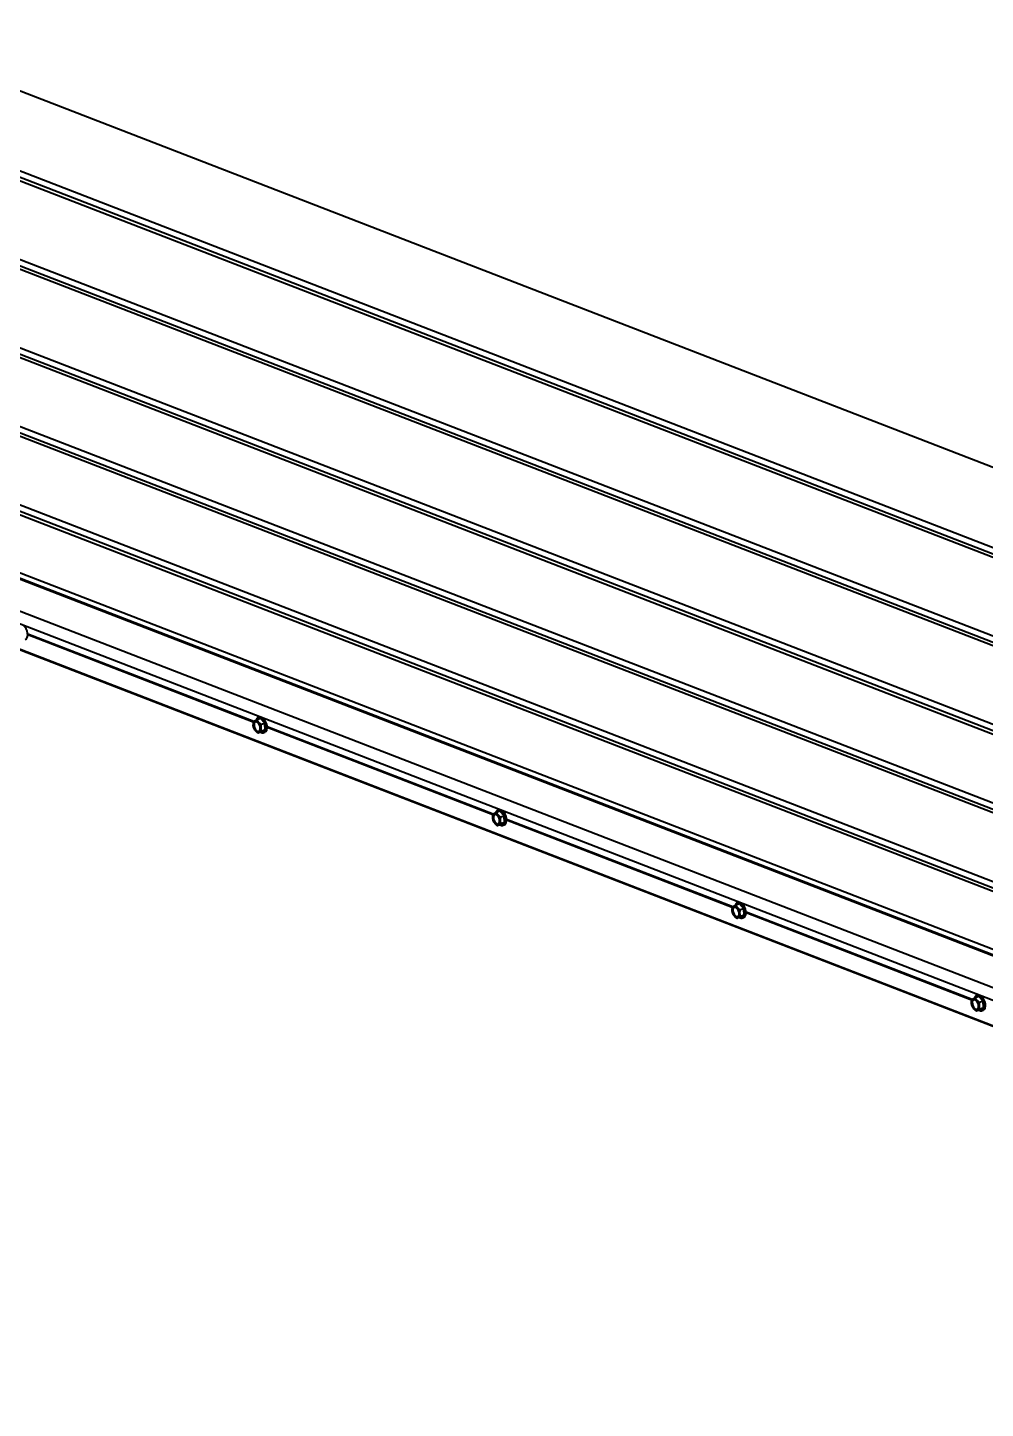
# Model space of a CAD drawing. Header units: millimetres. Extents: x 40006 to 47488, y -1353 to 3894.
# Drawn here: x 45521 to 46072, y 3090 to 3885 of the extents above; entities that cross this region are included whole.
import ezdxf

# ---------------------------------------------------------------- set-up
doc = ezdxf.new("R2010")
doc.units = ezdxf.units.MM
doc.linetypes.add('K5LT_BASIC', pattern=[0])
doc.layers.add('0 VIEW0', color=7, linetype='Continuous')

msp = doc.modelspace()

# ---------------------------------------------------------------- linework, layer by layer
at = {"layer": '0 VIEW0', "color": 5, "linetype": 'K5LT_BASIC', "lineweight": 40}
for p, q in [((45422.431, 3884.688), (46969.323, 3285.838)), ((46909.583, 3262.7), (45379.022, 3855.228)), ((46903.187, 3259.523), (45372.625, 3852.051)), ((46905.438, 3260.642), (45374.877, 3853.17)), ((46845.619, 3230.93), (45315.052, 3823.46)), ((46847.87, 3232.048), (45317.303, 3824.578)), ((46852.015, 3234.107), (45321.449, 3826.637)), ((46788.051, 3202.336), (45257.479, 3794.869)), ((46790.303, 3203.454), (45259.73, 3795.987)), ((46794.448, 3205.513), (45263.876, 3798.045)), ((46736.88, 3176.919), (45206.302, 3769.454)), ((46739.131, 3178.038), (45208.554, 3770.572)), ((46743.276, 3180.096), (45212.699, 3772.631)), ((46685.709, 3151.503), (45155.126, 3744.039)), ((46687.96, 3152.621), (45157.377, 3745.157)), ((46692.105, 3154.68), (45161.523, 3747.216)), ((45108.371, 3725.245), (46647.175, 3129.525)), ((45109.708, 3725.362), (46647.274, 3130.122)), ((46647.877, 3132.712), (45116.959, 3725.378)), ((46642.057, 3105.625), (45076.323, 3711.77)), ((46643.406, 3112.463), (45077.672, 3718.608)), ((45077.733, 3696.816), (46643.468, 3090.672)), ((46643.946, 3090.012), (45078.212, 3696.157)), ((45520.869, 3535.831), (45650.973, 3485.463)), ((45520.875, 3535.757), (45650.892, 3485.424)), ((45520.892, 3535.436), (45650.666, 3485.196)), ((45654.892, 3487.06), (45652.875, 3486.321)), ((45653.519, 3487.595), (45654.059, 3487.793)), ((45657.296, 3484.265), (45654.892, 3487.06)), ((45657.296, 3484.265), (45655.279, 3483.526)), ((45657.511, 3480.468), (45657.296, 3484.265)), ((45658.617, 3482.504), (45788.721, 3432.137)), ((45658.623, 3482.431), (45788.64, 3432.097)), ((45658.64, 3482.109), (45788.414, 3431.87)), ((45655.322, 3479.466), (45653.305, 3478.727)), ((45655.322, 3479.466), (45657.511, 3480.468)), ((45657.511, 3480.468), (45655.494, 3479.729)), ((45656.695, 3478.931), (45657.235, 3479.129)), ((45792.64, 3433.733), (45790.623, 3432.994)), ((45791.267, 3434.268), (45791.807, 3434.466)), ((45795.044, 3430.938), (45792.64, 3433.733)), ((45793.07, 3426.139), (45791.053, 3425.4)), ((45795.044, 3430.938), (45793.027, 3430.199)), ((45793.07, 3426.139), (45795.259, 3427.141)), ((45795.259, 3427.141), (45793.242, 3426.402)), ((45794.443, 3425.605), (45794.983, 3425.802)), ((45795.259, 3427.141), (45795.044, 3430.938)), ((45796.365, 3429.178), (45926.468, 3378.81)), ((45796.371, 3429.104), (45926.388, 3378.771)), ((45796.388, 3428.783), (45926.162, 3378.543)), ((45930.388, 3380.407), (45928.371, 3379.668)), ((45929.015, 3380.942), (45929.555, 3381.14)), ((45932.792, 3377.612), (45930.388, 3380.407)), ((45932.792, 3377.612), (45930.774, 3376.873)), ((45933.007, 3373.815), (45932.792, 3377.612)), ((45930.818, 3372.813), (45928.801, 3372.074)), ((45930.818, 3372.813), (45933.007, 3373.815)), ((45933.007, 3373.815), (45930.99, 3373.076)), ((45932.191, 3372.278), (45932.731, 3372.476)), ((45934.113, 3375.851), (46064.216, 3325.484)), ((45934.119, 3375.778), (46064.136, 3325.444)), ((45934.136, 3375.456), (46063.91, 3325.216)), ((46068.136, 3327.08), (46066.119, 3326.341)), ((46066.763, 3327.615), (46067.303, 3327.813)), ((46070.539, 3324.285), (46068.136, 3327.08)), ((46070.539, 3324.285), (46068.522, 3323.546)), ((46070.755, 3320.488), (46070.539, 3324.285)), ((46068.566, 3319.486), (46066.549, 3318.747)), ((46068.566, 3319.486), (46070.755, 3320.488)), ((46070.755, 3320.488), (46068.738, 3319.749)), ((46069.939, 3318.952), (46070.478, 3319.149))]:
    msp.add_line(p, q, dxfattribs=at)
for centre, major_axis, start_param, end_param in [((45517.899, 3536.787), (1.588, -4.332), 0, 2.400365), ((45652.677, 3482.372), (-1.038, 2.832), 0.5693737, 3.3367107), ((45652.947, 3482.471), (-1.005, 2.743), 0.5693737, 3.2549315), ((45652.677, 3482.372), (-1.038, 2.832), 6.0880673, 6.852559), ((45652.947, 3482.471), (-1.005, 2.743), 6.1698465, 6.852559), ((45652.677, 3482.372), (-1.038, 2.832), 3.3367107, 6.0880673), ((45655.107, 3483.263), (1.588, -4.332), 3.1415927, 3.8168876), ((45655.107, 3483.263), (1.588, -4.332), 0, 3.1415927), ((45655.647, 3483.461), (1.588, -4.332), 2.9318869, 3.1415927), ((45655.647, 3483.461), (1.588, -4.332), 0, 2.400365), ((45655.107, 3483.263), (1.588, -4.332), 5.6211574, 6.2831853), ((45792.855, 3429.936), (1.588, -4.332), 3.1415927, 3.8168876), ((45792.855, 3429.936), (1.588, -4.332), 0, 3.1415927), ((45793.395, 3430.134), (1.588, -4.332), 2.9318869, 3.1415927), ((45793.395, 3430.134), (1.588, -4.332), 0, 2.400365), ((45790.425, 3429.046), (-1.038, 2.832), 0.5693737, 3.3367107), ((45790.695, 3429.145), (-1.005, 2.743), 0.5693737, 3.2549315), ((45790.425, 3429.046), (-1.038, 2.832), 6.0880673, 6.852559), ((45790.695, 3429.145), (-1.005, 2.743), 6.1698465, 6.852559), ((45790.425, 3429.046), (-1.038, 2.832), 3.3367107, 6.0880673), ((45792.855, 3429.936), (1.588, -4.332), 5.6211574, 6.2831853), ((45928.173, 3375.719), (-1.038, 2.832), 0.5693737, 3.3367107), ((45928.443, 3375.818), (-1.005, 2.743), 0.5693737, 3.2549315), ((45928.173, 3375.719), (-1.038, 2.832), 6.0880673, 6.852559), ((45928.443, 3375.818), (-1.005, 2.743), 6.1698465, 6.852559), ((45928.173, 3375.719), (-1.038, 2.832), 3.3367107, 6.0880673), ((45930.603, 3376.61), (1.588, -4.332), 3.1415927, 3.8168876), ((45930.603, 3376.61), (1.588, -4.332), 0, 3.1415927), ((45931.143, 3376.808), (1.588, -4.332), 2.9318869, 3.1415927), ((45931.143, 3376.808), (1.588, -4.332), 0, 2.400365), ((45930.603, 3376.61), (1.588, -4.332), 5.6211574, 6.2831853), ((46065.921, 3322.393), (-1.038, 2.832), 0.5693737, 3.3367107), ((46066.191, 3322.492), (-1.005, 2.743), 0.5693737, 3.2549315), ((46065.921, 3322.393), (-1.038, 2.832), 6.0880673, 6.852559), ((46066.191, 3322.492), (-1.005, 2.743), 6.1698465, 6.852559), ((46065.921, 3322.393), (-1.038, 2.832), 3.3367107, 6.0880673), ((46068.351, 3323.283), (1.588, -4.332), 3.1415927, 3.8168876), ((46068.351, 3323.283), (1.588, -4.332), 0, 3.1415927), ((46068.891, 3323.481), (1.588, -4.332), 2.9318869, 3.1415927), ((46068.891, 3323.481), (1.588, -4.332), 0, 2.400365), ((46068.351, 3323.283), (1.588, -4.332), 5.6211574, 6.2831853)]:
    msp.add_ellipse(centre, major_axis=major_axis, ratio=0.5862125, start_param=start_param, end_param=end_param, dxfattribs=at)
for centre in [(45652.677, 3482.372), (45790.425, 3429.046), (45928.173, 3375.719), (46065.921, 3322.393)]:
    msp.add_ellipse(centre, major_axis=(-1.087, 2.966), ratio=0.5862125, dxfattribs=at)
for points, knots in [([(45650.686, 3485.319), (45650.639, 3485.036), (45650.582, 3484.608), (45650.546, 3484.066), (45650.539, 3483.713), (45650.547, 3483.409), (45650.566, 3483.112), (45650.603, 3482.786), (45650.66, 3482.443), (45650.754, 3482.012), (45650.84, 3481.711), (45650.901, 3481.522)], [0, 0, 0, 0, 2.5360788, 3.8152952, 4.8906443, 5.7609564, 6.6244301, 7.6739355, 8.8686344, 9.9816566, 12, 12, 12, 12]), ([(45650.686, 3485.319), (45650.775, 3485.365), (45650.924, 3485.44), (45651.157, 3485.553), (45651.329, 3485.634), (45651.493, 3485.71), (45651.668, 3485.79), (45651.877, 3485.884), (45652.119, 3485.992), (45652.451, 3486.137), (45652.706, 3486.248), (45652.875, 3486.321)], [0, 0, 0, 0, 2.5360788, 3.8152952, 4.8906443, 5.7609564, 6.6244301, 7.6739355, 8.8686344, 9.9816566, 12, 12, 12, 12]), ([(45650.901, 3481.522), (45650.96, 3481.401), (45651.079, 3481.167), (45651.286, 3480.811), (45651.514, 3480.471), (45651.747, 3480.168), (45651.963, 3479.918), (45652.165, 3479.704), (45652.372, 3479.501), (45652.588, 3479.304), (45652.895, 3479.041), (45653.138, 3478.851), (45653.305, 3478.727)], [0, 0, 0, 0, 1.549818, 2.9922223, 4.6102952, 6.0083913, 7.0596962, 8.0582137, 9.0157847, 9.9851965, 10.9782901, 13, 13, 13, 13]), ([(45655.279, 3483.526), (45655.151, 3483.621), (45654.908, 3483.809), (45654.549, 3484.11), (45654.223, 3484.414), (45653.949, 3484.702), (45653.734, 3484.953), (45653.559, 3485.176), (45653.401, 3485.397), (45653.256, 3485.621), (45653.073, 3485.928), (45652.951, 3486.163), (45652.875, 3486.321)], [0, 0, 0, 0, 1.549818, 2.9922223, 4.6102952, 6.0083913, 7.0596962, 8.0582137, 9.0157847, 9.9851965, 10.9782901, 13, 13, 13, 13]), ([(45655.494, 3479.729), (45655.476, 3479.784), (45655.419, 3479.966), (45655.343, 3480.245), (45655.266, 3480.582), (45655.21, 3480.897), (45655.169, 3481.215), (45655.144, 3481.524), (45655.132, 3481.854), (45655.136, 3482.24), (45655.164, 3482.668), (45655.213, 3483.104), (45655.256, 3483.387), (45655.279, 3483.526)], [0, 0, 0, 0, 0.6897355, 2.2492199, 3.3618836, 4.6590912, 5.8683878, 6.9278196, 8.0563134, 9.4386886, 11.0429701, 12.5534599, 14, 14, 14, 14]), ([(45653.305, 3478.727), (45653.355, 3478.753), (45653.458, 3478.805), (45653.64, 3478.896), (45653.843, 3478.993), (45654.054, 3479.091), (45654.251, 3479.181), (45654.435, 3479.265), (45654.626, 3479.35), (45654.826, 3479.438), (45655.111, 3479.563), (45655.338, 3479.661), (45655.494, 3479.729)], [0, 0, 0, 0, 1.549818, 2.9922223, 4.6102952, 6.0083913, 7.0596962, 8.0582137, 9.0157847, 9.9851965, 10.9782901, 13, 13, 13, 13]), ([(45788.434, 3431.992), (45788.387, 3431.709), (45788.33, 3431.282), (45788.294, 3430.74), (45788.287, 3430.386), (45788.295, 3430.082), (45788.314, 3429.785), (45788.351, 3429.459), (45788.408, 3429.116), (45788.502, 3428.685), (45788.588, 3428.385), (45788.649, 3428.195)], [0, 0, 0, 0, 2.5360788, 3.8152952, 4.8906443, 5.7609564, 6.6244301, 7.6739355, 8.8686344, 9.9816566, 12, 12, 12, 12]), ([(45788.434, 3431.992), (45788.522, 3432.038), (45788.672, 3432.114), (45788.905, 3432.227), (45789.077, 3432.308), (45789.241, 3432.384), (45789.416, 3432.463), (45789.625, 3432.558), (45789.867, 3432.665), (45790.199, 3432.811), (45790.454, 3432.921), (45790.623, 3432.994)], [0, 0, 0, 0, 2.5360788, 3.8152952, 4.8906443, 5.7609564, 6.6244301, 7.6739355, 8.8686344, 9.9816566, 12, 12, 12, 12]), ([(45788.649, 3428.195), (45788.707, 3428.074), (45788.827, 3427.841), (45789.034, 3427.484), (45789.261, 3427.145), (45789.495, 3426.842), (45789.711, 3426.591), (45789.913, 3426.377), (45790.12, 3426.174), (45790.336, 3425.977), (45790.643, 3425.715), (45790.886, 3425.525), (45791.053, 3425.4)], [0, 0, 0, 0, 1.549818, 2.9922223, 4.6102952, 6.0083913, 7.0596962, 8.0582137, 9.0157847, 9.9851965, 10.9782901, 13, 13, 13, 13]), ([(45793.027, 3430.199), (45792.899, 3430.294), (45792.656, 3430.482), (45792.297, 3430.784), (45791.971, 3431.087), (45791.697, 3431.375), (45791.482, 3431.626), (45791.307, 3431.85), (45791.149, 3432.071), (45791.004, 3432.294), (45790.821, 3432.601), (45790.699, 3432.836), (45790.623, 3432.994)], [0, 0, 0, 0, 1.549818, 2.9922223, 4.6102952, 6.0083913, 7.0596962, 8.0582137, 9.0157847, 9.9851965, 10.9782901, 13, 13, 13, 13]), ([(45791.053, 3425.4), (45791.103, 3425.426), (45791.206, 3425.479), (45791.388, 3425.569), (45791.591, 3425.666), (45791.801, 3425.765), (45791.998, 3425.855), (45792.183, 3425.938), (45792.374, 3426.023), (45792.574, 3426.112), (45792.859, 3426.236), (45793.086, 3426.335), (45793.242, 3426.402)], [0, 0, 0, 0, 1.549818, 2.9922223, 4.6102952, 6.0083913, 7.0596962, 8.0582137, 9.0157847, 9.9851965, 10.9782901, 13, 13, 13, 13]), ([(45793.242, 3426.402), (45793.224, 3426.458), (45793.167, 3426.64), (45793.091, 3426.918), (45793.014, 3427.255), (45792.958, 3427.571), (45792.917, 3427.889), (45792.892, 3428.198), (45792.879, 3428.528), (45792.884, 3428.914), (45792.912, 3429.341), (45792.961, 3429.777), (45793.004, 3430.061), (45793.027, 3430.199)], [0, 0, 0, 0, 0.6897355, 2.2492199, 3.3618836, 4.6590912, 5.8683878, 6.9278196, 8.0563134, 9.4386886, 11.0429701, 12.5534599, 14, 14, 14, 14]), ([(45926.182, 3378.666), (45926.135, 3378.383), (45926.078, 3377.955), (45926.041, 3377.413), (45926.035, 3377.06), (45926.043, 3376.756), (45926.062, 3376.459), (45926.099, 3376.133), (45926.156, 3375.79), (45926.25, 3375.359), (45926.336, 3375.058), (45926.397, 3374.869)], [0, 0, 0, 0, 2.5360788, 3.8152952, 4.8906443, 5.7609564, 6.6244301, 7.6739355, 8.8686344, 9.9816566, 12, 12, 12, 12]), ([(45926.182, 3378.666), (45926.27, 3378.712), (45926.42, 3378.787), (45926.653, 3378.9), (45926.825, 3378.981), (45926.989, 3379.057), (45927.164, 3379.137), (45927.373, 3379.231), (45927.615, 3379.339), (45927.947, 3379.484), (45928.202, 3379.595), (45928.371, 3379.668)], [0, 0, 0, 0, 2.5360788, 3.8152952, 4.8906443, 5.7609564, 6.6244301, 7.6739355, 8.8686344, 9.9816566, 12, 12, 12, 12]), ([(45930.774, 3376.873), (45930.647, 3376.968), (45930.404, 3377.156), (45930.045, 3377.457), (45929.719, 3377.761), (45929.445, 3378.049), (45929.229, 3378.3), (45929.055, 3378.523), (45928.897, 3378.744), (45928.752, 3378.967), (45928.569, 3379.275), (45928.447, 3379.51), (45928.371, 3379.668)], [0, 0, 0, 0, 1.549818, 2.9922223, 4.6102952, 6.0083913, 7.0596962, 8.0582137, 9.0157847, 9.9851965, 10.9782901, 13, 13, 13, 13]), ([(45926.397, 3374.869), (45926.455, 3374.748), (45926.575, 3374.514), (45926.782, 3374.158), (45927.009, 3373.818), (45927.243, 3373.515), (45927.459, 3373.264), (45927.661, 3373.051), (45927.868, 3372.848), (45928.084, 3372.651), (45928.391, 3372.388), (45928.634, 3372.198), (45928.801, 3372.074)], [0, 0, 0, 0, 1.549818, 2.9922223, 4.6102952, 6.0083913, 7.0596962, 8.0582137, 9.0157847, 9.9851965, 10.9782901, 13, 13, 13, 13]), ([(45928.801, 3372.074), (45928.851, 3372.1), (45928.954, 3372.152), (45929.136, 3372.243), (45929.339, 3372.34), (45929.549, 3372.438), (45929.746, 3372.528), (45929.931, 3372.612), (45930.122, 3372.697), (45930.322, 3372.785), (45930.606, 3372.91), (45930.834, 3373.008), (45930.99, 3373.076)], [0, 0, 0, 0, 1.549818, 2.9922223, 4.6102952, 6.0083913, 7.0596962, 8.0582137, 9.0157847, 9.9851965, 10.9782901, 13, 13, 13, 13]), ([(45930.99, 3373.076), (45930.972, 3373.131), (45930.915, 3373.313), (45930.838, 3373.592), (45930.762, 3373.929), (45930.705, 3374.244), (45930.665, 3374.562), (45930.64, 3374.871), (45930.627, 3375.201), (45930.632, 3375.587), (45930.66, 3376.015), (45930.709, 3376.451), (45930.752, 3376.734), (45930.774, 3376.873)], [0, 0, 0, 0, 0.6897355, 2.2492199, 3.3618836, 4.6590912, 5.8683878, 6.9278196, 8.0563134, 9.4386886, 11.0429701, 12.5534599, 14, 14, 14, 14]), ([(46063.93, 3325.339), (46063.883, 3325.056), (46063.826, 3324.629), (46063.789, 3324.087), (46063.783, 3323.733), (46063.791, 3323.429), (46063.81, 3323.132), (46063.847, 3322.806), (46063.904, 3322.463), (46063.998, 3322.032), (46064.084, 3321.731), (46064.145, 3321.542)], [0, 0, 0, 0, 2.5360788, 3.8152952, 4.8906443, 5.7609564, 6.6244301, 7.6739355, 8.8686344, 9.9816566, 12, 12, 12, 12]), ([(46063.93, 3325.339), (46064.018, 3325.385), (46064.168, 3325.461), (46064.401, 3325.574), (46064.573, 3325.655), (46064.737, 3325.731), (46064.912, 3325.81), (46065.121, 3325.904), (46065.363, 3326.012), (46065.694, 3326.158), (46065.95, 3326.268), (46066.119, 3326.341)], [0, 0, 0, 0, 2.5360788, 3.8152952, 4.8906443, 5.7609564, 6.6244301, 7.6739355, 8.8686344, 9.9816566, 12, 12, 12, 12]), ([(46068.522, 3323.546), (46068.395, 3323.641), (46068.151, 3323.829), (46067.793, 3324.131), (46067.467, 3324.434), (46067.193, 3324.722), (46066.977, 3324.973), (46066.803, 3325.197), (46066.645, 3325.418), (46066.5, 3325.641), (46066.317, 3325.948), (46066.194, 3326.183), (46066.119, 3326.341)], [0, 0, 0, 0, 1.549818, 2.9922223, 4.6102952, 6.0083913, 7.0596962, 8.0582137, 9.0157847, 9.9851965, 10.9782901, 13, 13, 13, 13]), ([(46068.738, 3319.749), (46068.72, 3319.805), (46068.663, 3319.987), (46068.586, 3320.265), (46068.51, 3320.602), (46068.453, 3320.918), (46068.413, 3321.236), (46068.387, 3321.545), (46068.375, 3321.875), (46068.38, 3322.261), (46068.408, 3322.688), (46068.457, 3323.124), (46068.499, 3323.408), (46068.522, 3323.546)], [0, 0, 0, 0, 0.6897355, 2.2492199, 3.3618836, 4.6590912, 5.8683878, 6.9278196, 8.0563134, 9.4386886, 11.0429701, 12.5534599, 14, 14, 14, 14]), ([(46064.145, 3321.542), (46064.203, 3321.421), (46064.322, 3321.188), (46064.53, 3320.831), (46064.757, 3320.491), (46064.991, 3320.189), (46065.207, 3319.938), (46065.409, 3319.724), (46065.616, 3319.521), (46065.832, 3319.324), (46066.138, 3319.062), (46066.382, 3318.871), (46066.549, 3318.747)], [0, 0, 0, 0, 1.549818, 2.9922223, 4.6102952, 6.0083913, 7.0596962, 8.0582137, 9.0157847, 9.9851965, 10.9782901, 13, 13, 13, 13]), ([(46066.549, 3318.747), (46066.599, 3318.773), (46066.702, 3318.826), (46066.884, 3318.916), (46067.086, 3319.013), (46067.297, 3319.112), (46067.494, 3319.202), (46067.679, 3319.285), (46067.87, 3319.37), (46068.07, 3319.459), (46068.354, 3319.583), (46068.582, 3319.682), (46068.738, 3319.749)], [0, 0, 0, 0, 1.549818, 2.9922223, 4.6102952, 6.0083913, 7.0596962, 8.0582137, 9.0157847, 9.9851965, 10.9782901, 13, 13, 13, 13])]:
    msp.add_open_spline(points, degree=3, knots=knots, dxfattribs=at)

doc.saveas('drawing.dxf')
